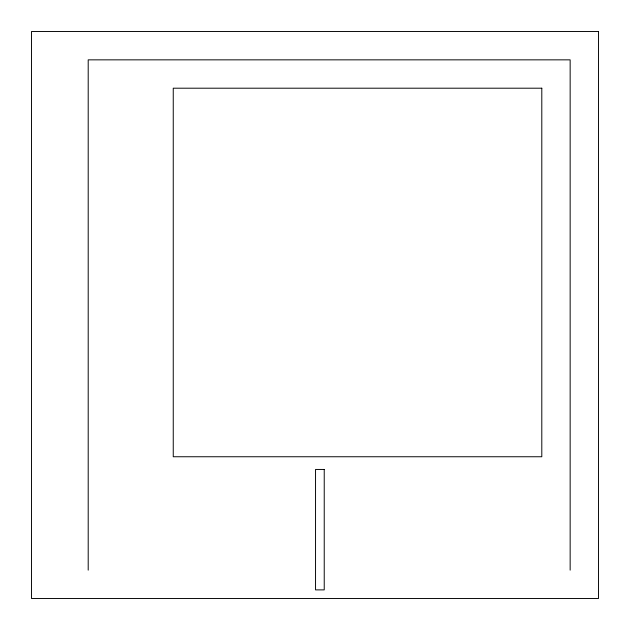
<?xml version="1.0" encoding="UTF-8"?>
<svg xmlns="http://www.w3.org/2000/svg" width="630" height="630" viewBox="0 0 630 630"><rect width="100%" height="100%" fill="white"/><g stroke="black" fill="none" stroke-linecap="round" stroke-linejoin="round"><path stroke-width="0.94" d="M570.15 570.15L570.15 59.85L88.2 59.85L88.2 570.15M598.5 31.5L31.5 31.5L31.5 598.5L598.5 598.5L598.5 31.5M541.8 88.2L173.25 88.2L173.25 456.75L541.8 456.75L541.8 88.2M324.23 469.452L315.543 469.452L315.543 589.885L324.23 589.885L324.23 469.452"/></g></svg>
